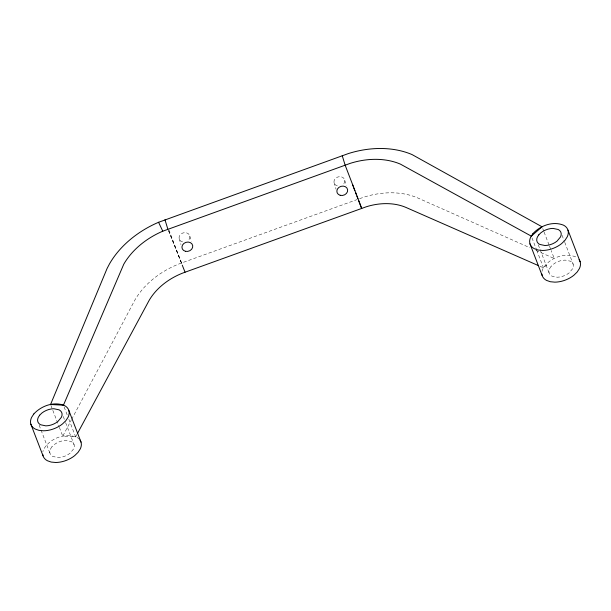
<?xml version="1.0" encoding="UTF-8"?>
<svg xmlns="http://www.w3.org/2000/svg" width="611" height="611" viewBox="0 0 611 611"><rect width="100%" height="100%" fill="white"/><g stroke="black" fill="none" stroke-linecap="round" stroke-linejoin="round"><path stroke-width="0.46" stroke-dasharray="3.06 2.29" d="M76.994 434.375L75.634 436.888L62.75 436.178L71.204 420.231M71.647 419.39L134.848 300.1A73.251 53.417 -21.8 0 1 181.589 262.982L357.076 199.583M540.017 266.312L543.5 267.832L546.608 265.136M359.65 198.659L364.316 197.025A69.601 50.751 -21.8 0 1 417.58 197.888L529.852 247.722M535.954 250.418L554.246 258.506L551.198 250.586M168.605 230.576L181.933 264.097L168.705 229.469M168.567 230.729L181.895 264.25M562.036 235.25L564.404 241.414M564.74 242.292L573.202 264.303M542.736 228.575L543.752 231.218M544.088 232.096L549.167 245.301M549.503 246.187L550.862 249.708M538.276 244.835L549.113 273.01M531.982 237.9L536.389 249.349M536.725 250.227L543.5 267.832M64.124 406.957L67.172 414.877M68.86 419.283L75.634 436.888M63.246 416.473L65.278 421.75M65.614 422.629L74.076 444.648M50.904 405.36L59.03 426.493M59.366 427.372L62.75 436.178M39.15 425.172L49.98 453.347M344.741 180.268L346.315 185.416M333.996 182.46L336.096 189.318M189.815 236.09L191.388 241.23M179.122 238.573L180.955 244.568M337.333 185.874A5.491 4.628 -17 0 1 334.775 179.26A5.491 4.628 -17 0 1 343.008 177.58A5.491 4.628 -17 0 1 342.702 184.782M182.59 241.887A5.491 4.628 -17 0 1 179.787 235.357A5.491 4.628 -17 0 1 187.974 233.463A5.491 4.628 -17 0 1 187.936 240.642M79.43 439.362A19.781 12.052 -21.3 0 0 76.65 437.247C64.911 432.596 50.041 438.354 43.755 449.131A19.781 12.052 -21.3 0 0 42.869 451.766M541.995 271.421A19.781 12.052 -21.3 0 1 542.881 268.787C549.167 258.018 564.037 252.259 575.776 256.903A19.781 12.052 -21.3 0 1 577.303 257.873M51.866 446.862L50.438 449.077A12.548 7.645 -21.3 0 0 52.76 456.455L58.014 457.555A12.938 7.882 -21.3 0 0 70.066 453.202L73.626 448.917A12.548 7.645 -21.3 0 0 71.304 441.539L66.041 440.439A12.938 7.882 -21.3 0 0 53.997 444.793L51.866 446.862M551 266.526L549.564 268.741A12.548 7.645 -21.3 0 0 551.886 276.111L557.148 277.218A12.938 7.882 -21.3 0 0 569.192 272.865L572.751 268.573A12.548 7.645 -21.3 0 0 570.43 261.202L565.167 260.095A12.938 7.882 -21.3 0 0 553.123 264.448L551 266.526"/><path stroke-width="0.92" d="M77.444 433.535L149.053 300.543A55.509 40.479 -21.8 0 1 184.476 272.422L366.264 206.785A51.843 37.806 -21.8 0 1 405.941 207.427L538.283 265.548M158.577 222.282L348.407 153.552A83.18 60.657 -21.8 0 1 412.058 154.583L542.056 226.811L531.31 236.136L400.419 164.13A65.423 47.704 -21.8 0 0 350.355 163.313L162.77 231.202A69.074 50.369 -21.8 0 0 123.773 264.196L63.445 405.192L50.56 404.482L107.085 268.481L109.568 263.753A86.823 63.307 -21.8 0 1 158.577 222.282L162.77 231.202M182.246 265.136L185.049 272.193M567.963 230.103L580.152 261.798M529.974 243.82L542.163 275.523M361.75 208.366L345.131 165.146L342.244 155.713M68.837 410.439L81.026 442.135M30.848 424.164L43.037 455.859M352.501 184.461L353.173 186.233M353.838 188.012L354.846 190.678M355.518 192.45L356.182 194.229M356.855 196.009L357.863 198.667M358.535 200.446L361.544 208.435M164.97 219.761L167.857 229.194M42.724 454.286A19.781 12.052 -21.3 0 0 47.414 460.747L51.187 462.069L55.708 462.489A20.4 12.426 -21.3 0 0 74.695 455.63L78.048 452.361L80.308 448.864A19.781 12.052 -21.3 0 0 79.942 439.996M541.85 273.942A19.781 12.052 -21.3 0 0 546.54 280.411L550.32 281.724L554.834 282.152A20.4 12.426 -21.3 0 0 573.821 275.294L577.174 272.025L579.434 268.527A19.781 12.052 -21.3 0 0 579.068 259.66M33.826 413.937L31.566 417.435A19.781 12.052 -21.3 0 0 35.224 429.052L39.005 430.373L43.518 430.793A20.4 12.426 -21.3 0 0 62.505 423.935L65.858 420.666L68.119 417.168A19.781 12.052 -21.3 0 0 64.461 405.544C53.905 401.221 41.281 405.841 33.826 413.937M39.684 415.167L38.249 417.382A12.548 7.645 -21.3 0 0 40.57 424.76L45.833 425.859A12.938 7.882 -21.3 0 0 57.877 421.506L61.436 417.214A12.548 7.645 -21.3 0 0 59.114 409.844L53.852 408.736A12.938 7.882 -21.3 0 0 41.808 413.089L39.684 415.167M532.952 233.593L530.692 237.091A19.781 12.052 -21.3 0 0 534.35 248.715L538.131 250.029L542.644 250.457A20.4 12.426 -21.3 0 0 561.631 243.59L564.984 240.329L567.245 236.831A19.781 12.052 -21.3 0 0 563.586 225.207C553.031 220.876 540.407 225.497 532.952 233.593M538.81 234.823L537.375 237.045A12.548 7.645 -21.3 0 0 539.696 244.415L544.959 245.523A12.938 7.882 -21.3 0 0 557.003 241.169L560.562 236.877A12.548 7.645 -21.3 0 0 558.24 229.507L552.986 228.399A12.938 7.882 -21.3 0 0 540.934 232.753L538.81 234.823M340.212 195.306A5.491 4.628 -17 0 0 347.628 189.7A5.491 4.628 -17 0 0 338.922 187.378A5.491 4.628 -17 0 0 340.212 195.306M185.469 251.304A5.491 4.628 -17 0 0 192.694 245.515A5.491 4.628 -17 0 0 183.88 243.438A5.491 4.628 -17 0 0 185.469 251.304"/></g></svg>
